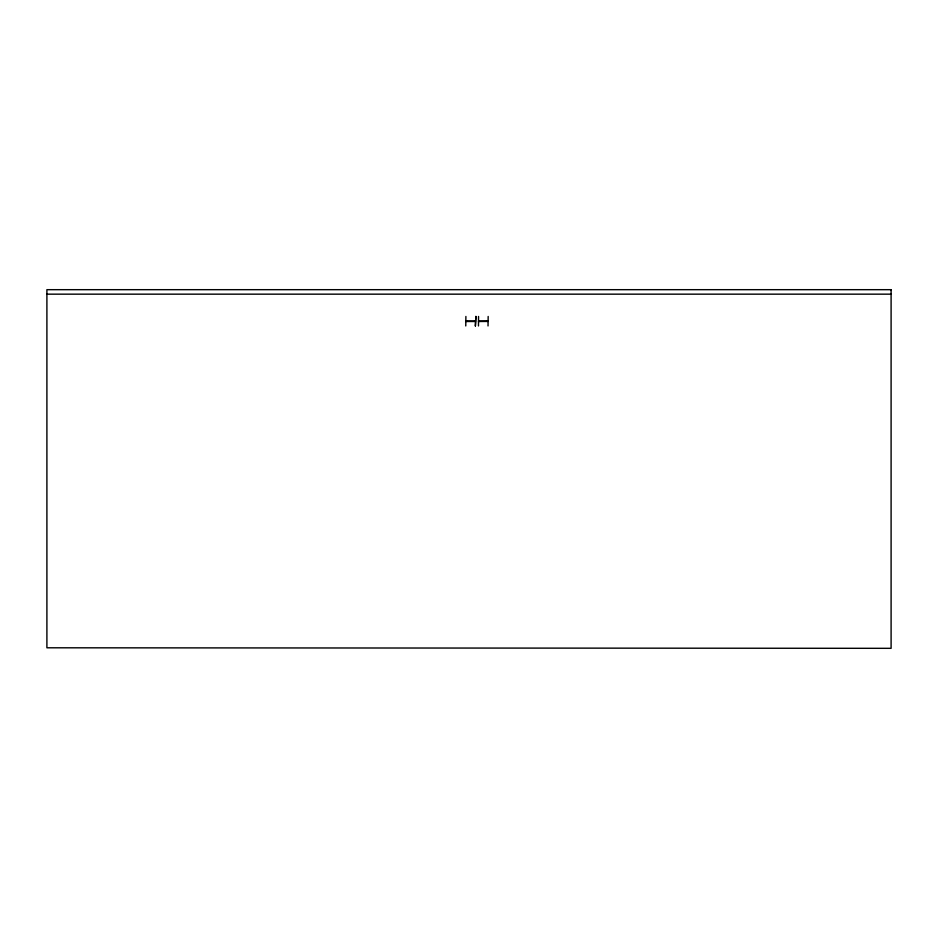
<?xml version="1.0" encoding="UTF-8"?>
<svg xmlns="http://www.w3.org/2000/svg" width="938" height="938" viewBox="0 0 938 938"><rect width="100%" height="100%" fill="white"/><g stroke="black" fill="none" stroke-linecap="round" stroke-linejoin="round"><path stroke-width="1.41" d="M475.378 321.042L465.916 320.984L466.843 321.371M478.544 321.042L479.541 321.441M487.08 321.371L488.03 321.042M475.378 321.371L474.522 320.984M478.65 321.042L487.912 321.007M487.971 321.441L478.509 321.5M46.9 294.157L891.1 294.157M465.893 316.458L465.764 325.943M478.544 316.458L478.474 325.943M465.858 321.5L475.414 321.5M488.03 325.943L488.17 316.458M891.1 289.678L46.9 289.678L46.9 647.795L891.1 648.322L891.1 289.678M475.906 316.458L475.378 325.943L475.906 316.458"/></g></svg>
